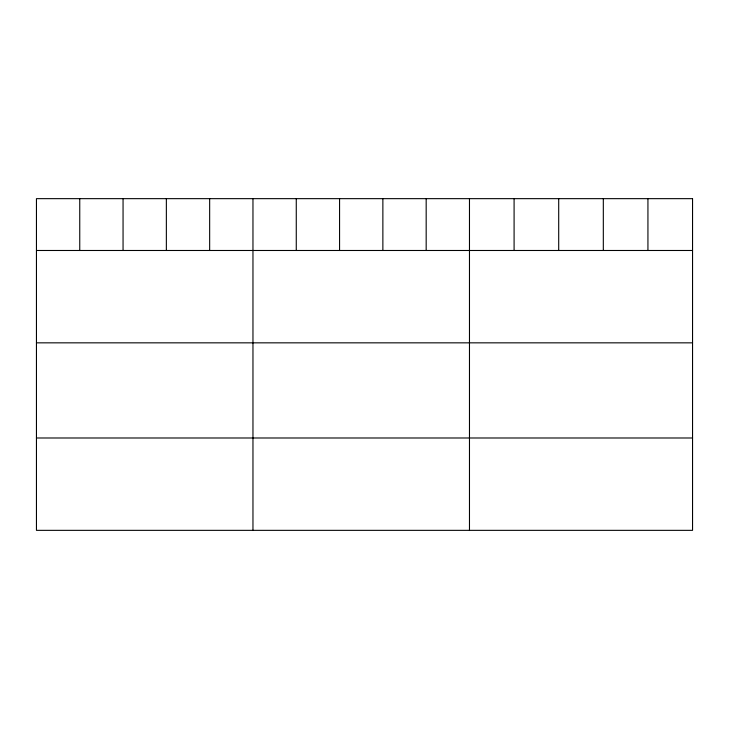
<?xml version="1.0" encoding="UTF-8"?>
<svg xmlns="http://www.w3.org/2000/svg" width="729" height="729" viewBox="0 0 729 729"><rect width="100%" height="100%" fill="white"/><g stroke="black" fill="none" stroke-linecap="round" stroke-linejoin="round"><path stroke-width="1.09" d="M36.45 250.484L692.55 250.484M36.45 342.84L692.55 342.84M36.45 437.992L692.55 437.992M647.935 198.653L647.935 250.484M603.32 198.653L603.32 250.484M558.706 198.653L558.706 250.484M514.091 198.653L514.091 250.484M469.476 198.653L469.476 530.347M426.173 198.653L426.173 250.484M382.871 198.653L382.871 250.484M339.568 198.653L339.568 250.484M296.266 198.653L296.266 250.484M252.963 198.653L252.963 530.347M209.66 198.653L209.66 250.484M166.358 198.653L166.358 250.484M123.055 198.653L123.055 250.484M79.753 198.653L79.753 250.484M692.55 198.653L36.45 198.653L36.45 530.347L692.55 530.347L692.55 198.653"/></g></svg>
